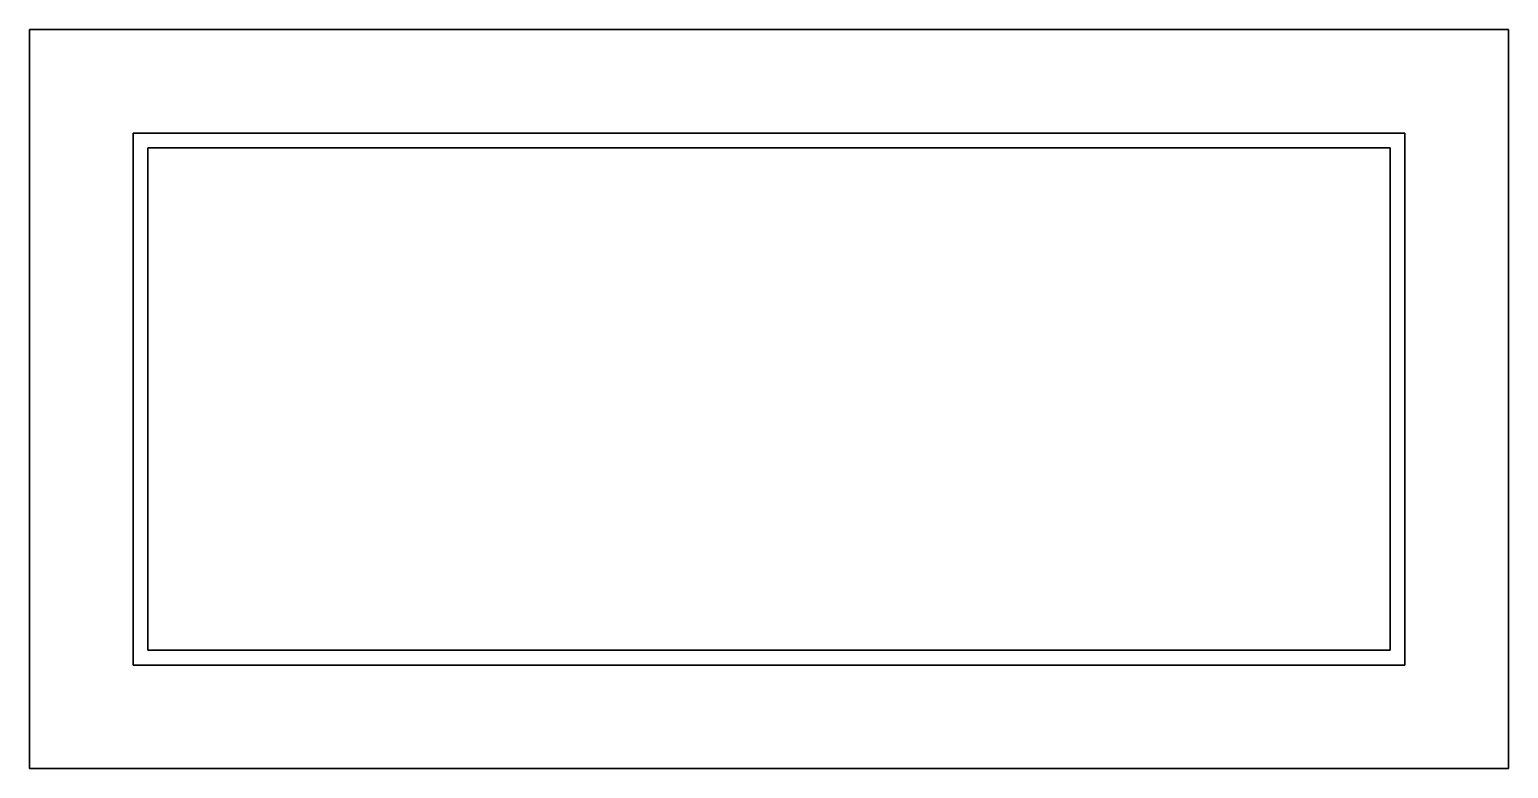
# Model space of a CAD drawing. Header units: millimetres. Extents: x 0 to 1000, y 0 to 500.
import ezdxf

# ---------------------------------------------------------------- set-up
doc = ezdxf.new("R2010")
doc.units = ezdxf.units.MM

msp = doc.modelspace()

# ---------------------------------------------------------------- linework, layer by layer
for points in [[(1000, 500, 25), (1000, 500), (0, 500), (0, 500, 25)], [(0, 500, 25), (0, 500), (0, 0), (0, 0, 25)], [(1000, 0, 25), (1000, 0), (1000, 500), (1000, 500, 25)], [(930, 430, 19), (930, 430, 25), (70, 430, 25), (70, 430, 19)], [(70, 430, 25), (70, 430, 19), (70, 70, 19), (70, 70, 25)], [(930, 70, 19), (930, 70, 25), (930, 430, 25), (930, 430, 19)], [(80, 80, 19), (80, 80), (80, 420), (80, 420, 19)], [(80, 420, 19), (80, 420), (920, 420), (920, 420, 19)], [(920, 420), (920, 420, 19), (920, 80, 19), (920, 80)], [(920, 80, 19), (920, 80), (80, 80), (80, 80, 19)], [(70, 70, 19), (70, 70, 25), (930, 70, 25), (930, 70, 19)], [(0, 0, 25), (0, 0), (1000, 0), (1000, 0, 25)]]:
    msp.add_3dface(points)
for points, invisible_edges in [([(80, 0), (0, 0), (0, 500), (80, 500)], 8), ([(70, 500, 25), (0, 500, 25), (0, 0, 25), (70, 0, 25)], 8), ([(930, 430, 25), (930, 500, 25), (70, 500, 25), (70, 430, 25)], 5), ([(920, 420), (920, 500), (80, 500), (80, 420)], 5), ([(920, 500), (1000, 500), (1000, 0), (920, 0)], 8), ([(930, 0, 25), (1000, 0, 25), (1000, 500, 25), (930, 500, 25)], 8), ([(930, 430, 19), (930, 420, 19), (70, 420, 19), (70, 430, 19)], 2), ([(70, 420, 19), (80, 420, 19), (80, 80, 19), (70, 80, 19)], 5), ([(930, 80, 19), (920, 80, 19), (920, 420, 19), (930, 420, 19)], 5), ([(70, 70, 19), (70, 80, 19), (930, 80, 19), (930, 70, 19)], 2), ([(920, 80), (920, 0), (80, 0), (80, 80)], 5), ([(70, 70, 25), (70, 0, 25), (930, 0, 25), (930, 70, 25)], 5)]:
    msp.add_3dface(points, dxfattribs=dict(invisible_edges=invisible_edges))

doc.saveas('drawing.dxf')
